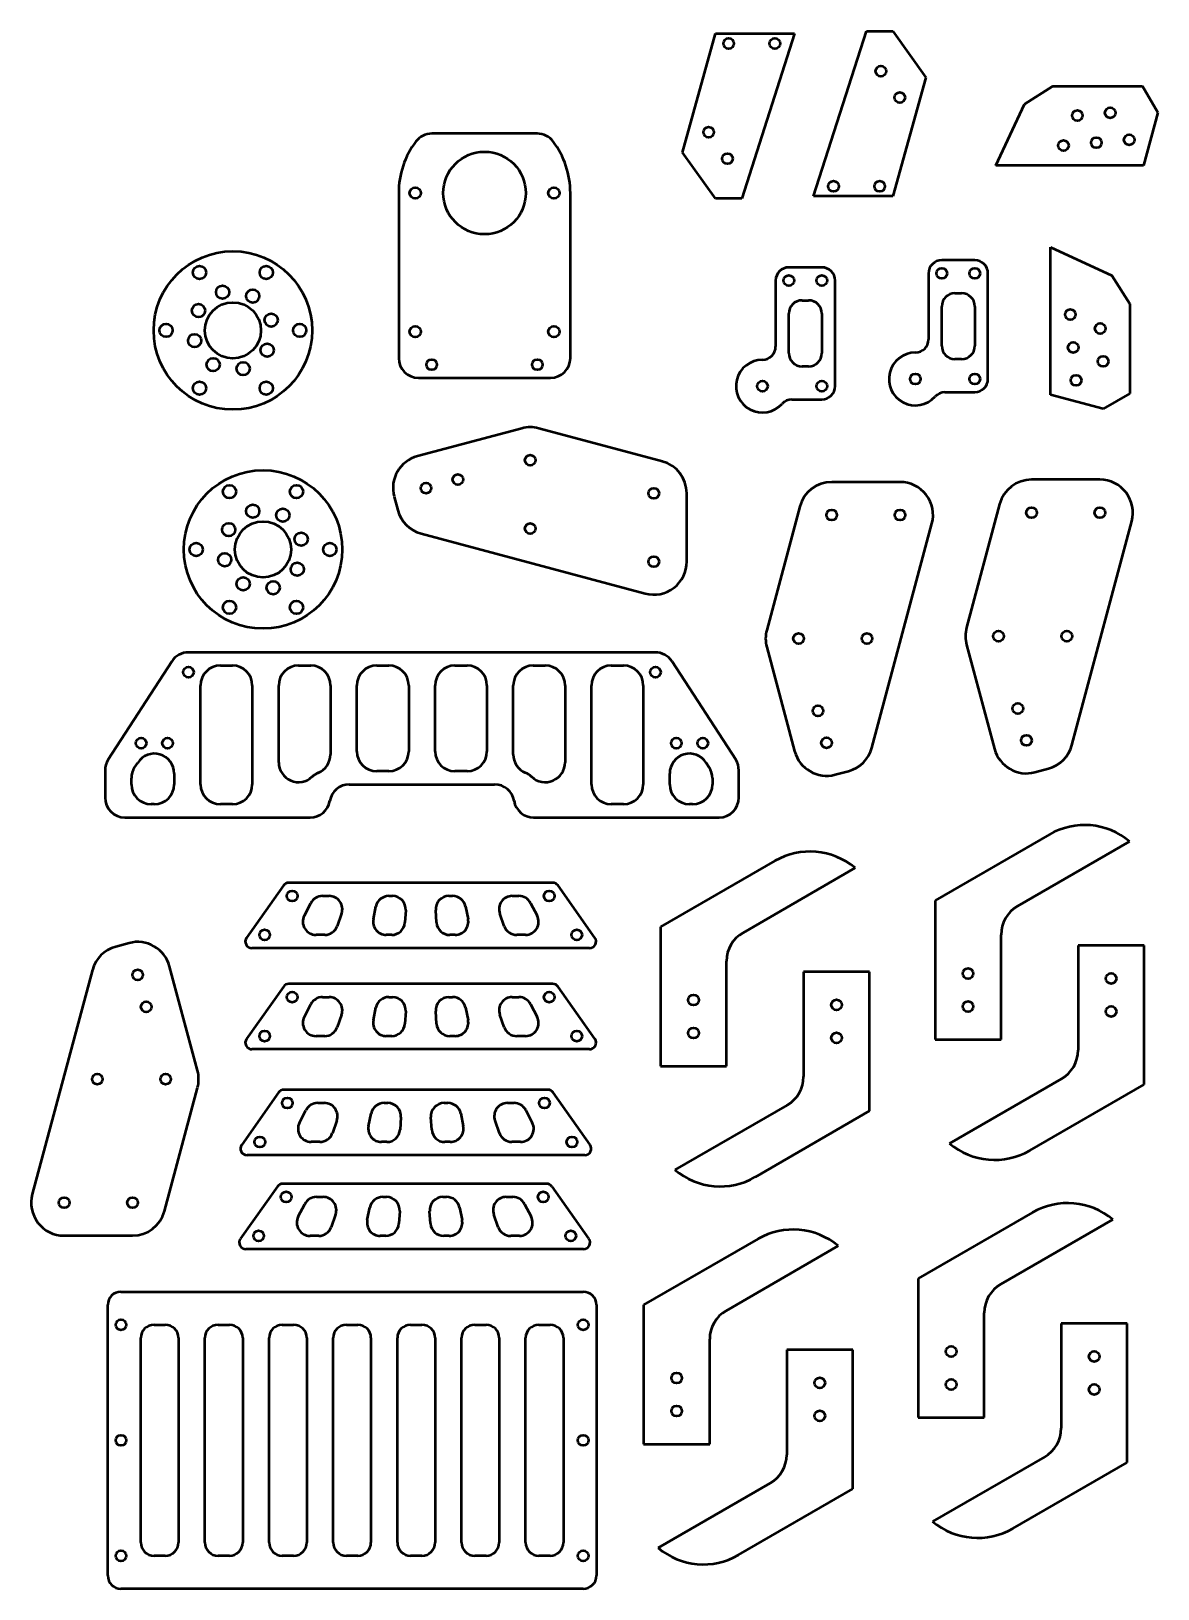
# Model space of a CAD drawing. Header units: millimetres. Extents: x 27 to 197, y 3 to 239.
import ezdxf

# ---------------------------------------------------------------- set-up
doc = ezdxf.new("R2010")
doc.units = ezdxf.units.MM
doc.layers.add('Visible (ISO)', color=7, linetype='Continuous', lineweight=50)

msp = doc.modelspace()

# ---------------------------------------------------------------- linework, layer by layer
at = {"layer": 'Visible (ISO)'}
for p, q in [((125.23, 220.72), (130.23, 238.72)), ((130.23, 238.72), (142.23, 238.72)), ((142.23, 238.72), (134.23, 213.72)), ((145.11, 214.09), (153.11, 239.09)), ((153.11, 239.09), (157.11, 239.09)), ((157.11, 239.09), (162.11, 232.09)), ((162.11, 232.09), (157.11, 214.09)), ((177.04, 228.05), (181.31, 230.76)), ((181.31, 230.76), (194.93, 230.76)), ((194.93, 230.76), (197.24, 226.76)), ((172.71, 218.76), (177.04, 228.05)), ((197.24, 226.76), (195.09, 218.76)), ((103.26, 223.57), (87.26, 223.57)), ((130.23, 213.72), (125.23, 220.72)), ((195.09, 218.76), (172.71, 218.76)), ((82.26, 214.57), (82.26, 189.57)), ((108.26, 189.57), (108.26, 214.57)), ((134.23, 213.72), (130.23, 213.72)), ((157.11, 214.09), (145.11, 214.09)), ((180.98, 206.39), (190.26, 202.06)), ((180.98, 184.01), (180.98, 206.39)), ((146.35, 203.31), (141.35, 203.31)), ((169.51, 204.4), (164.51, 204.4)), ((139.35, 201.31), (139.35, 191.31)), ((148.35, 185.31), (148.35, 201.31)), ((162.51, 202.4), (162.51, 192.4)), ((171.51, 186.4), (171.51, 202.4)), ((190.26, 202.06), (192.98, 197.8)), ((143.35, 198.31), (144.35, 198.31)), ((166.51, 199.4), (167.51, 199.4)), ((141.35, 190.31), (141.35, 196.31)), ((146.35, 196.31), (146.35, 190.31)), ((164.51, 191.4), (164.51, 197.4)), ((169.51, 197.4), (169.51, 191.4)), ((192.98, 197.8), (192.98, 184.18)), ((167.51, 189.4), (166.51, 189.4)), ((85.26, 186.57), (105.26, 186.57)), ((144.35, 188.31), (143.35, 188.31)), ((164.98, 184.4), (169.51, 184.4)), ((192.98, 184.18), (188.98, 181.87)), ((141.82, 183.31), (146.35, 183.31)), ((188.98, 181.87), (180.98, 184.01)), ((100.89, 178.92), (85.11, 174.69)), ((122.19, 173.91), (103.48, 178.92)), ((158.19, 170.79), (147.84, 170.79)), ((188.46, 171.15), (178.11, 171.15)), ((81.57, 168.57), (82.12, 166.53)), ((125.89, 158.73), (125.89, 169.08)), ((143.01, 167.08), (138, 148.37)), ((173.28, 167.45), (168.27, 148.74)), ((85.65, 162.99), (119.6, 153.9)), ((153.93, 130.55), (163.02, 164.49)), ((184.2, 130.91), (193.29, 164.86)), ((121.14, 144.99), (50.41, 144.99)), ((138, 145.78), (142.23, 130)), ((168.27, 146.15), (172.5, 130.37)), ((47.89, 143.62), (38.26, 128.74)), ((55.25, 142.99), (57.09, 142.99)), ((67.09, 142.99), (68.93, 142.99)), ((78.93, 142.99), (80.78, 142.99)), ((90.78, 142.99), (92.62, 142.99)), ((102.62, 142.99), (104.46, 142.99)), ((114.46, 142.99), (116.31, 142.99)), ((133.3, 128.74), (123.66, 143.62)), ((52.25, 124.99), (52.25, 139.99)), ((60.09, 139.99), (60.09, 124.99)), ((64.09, 128.33), (64.09, 139.99)), ((71.93, 139.99), (71.93, 129.53)), ((75.93, 129.99), (75.93, 139.99)), ((83.78, 139.99), (83.78, 129.99)), ((87.78, 129.99), (87.78, 139.99)), ((95.62, 139.99), (95.62, 129.99)), ((99.62, 129.53), (99.62, 139.99)), ((107.46, 139.99), (107.46, 128.33)), ((111.46, 124.99), (111.46, 139.99)), ((119.31, 139.99), (119.31, 124.99)), ((42.26, 127.56), (42.73, 128.28)), ((128.83, 128.28), (129.3, 127.56)), ((37.78, 127.11), (37.78, 122.99)), ((41.78, 124.99), (41.78, 125.93)), ((48.25, 126.65), (48.25, 124.99)), ((80.78, 126.99), (78.93, 126.99)), ((92.62, 126.99), (90.78, 126.99)), ((123.31, 124.99), (123.31, 126.65)), ((129.78, 125.93), (129.78, 124.99)), ((133.78, 122.99), (133.78, 127.11)), ((148.35, 126.47), (150.39, 127.01)), ((178.62, 126.83), (180.66, 127.38)), ((74.78, 124.99), (96.78, 124.99)), ((45.25, 121.99), (44.78, 121.99)), ((57.09, 121.99), (55.25, 121.99)), ((116.31, 121.99), (114.46, 121.99)), ((126.78, 121.99), (126.31, 121.99)), ((40.78, 119.99), (68.86, 119.99)), ((102.69, 119.99), (130.78, 119.99)), ((180.81, 117.41), (163.49, 107.41)), ((175.99, 106.54), (192.97, 116.34)), ((139.23, 113.4), (121.91, 103.4)), ((134.41, 102.53), (151.39, 112.33)), ((64.8, 109.67), (59.21, 101.77)), ((105.58, 110.09), (65.61, 110.09)), ((111.98, 101.77), (106.39, 109.67)), ((67.97, 105.11), (68.95, 107.01)), ((70.73, 108.09), (71.73, 108.09)), ((78.42, 104.6), (78.81, 106.5)), ((80.77, 108.09), (81.33, 108.09)), ((89.86, 108.09), (90.42, 108.09)), ((92.37, 106.5), (92.77, 104.6)), ((99.46, 108.09), (100.46, 108.09)), ((102.24, 107.01), (103.22, 105.11)), ((163.49, 107.41), (163.49, 86.34)), ((73.61, 105.42), (72.94, 103.52)), ((83.33, 105.95), (83.2, 104.06)), ((87.99, 104.06), (87.86, 105.95)), ((98.25, 103.52), (97.58, 105.42)), ((71.05, 102.19), (69.74, 102.19)), ((81.2, 102.19), (80.38, 102.19)), ((90.81, 102.19), (89.99, 102.19)), ((101.45, 102.19), (100.14, 102.19)), ((121.91, 103.4), (121.91, 82.33)), ((173.49, 86.34), (173.49, 102.21)), ((41.44, 100.96), (39.4, 100.41)), ((111.16, 100.19), (60.03, 100.19)), ((185.16, 100.6), (185.16, 84.73)), ((195.16, 100.6), (185.16, 100.6)), ((195.16, 79.54), (195.16, 100.6)), ((35.86, 96.88), (26.76, 62.93)), ((51.79, 81.64), (47.56, 97.42)), ((131.91, 82.33), (131.91, 98.2)), ((105.58, 94.77), (65.61, 94.77)), ((143.58, 96.59), (143.58, 80.72)), ((153.58, 96.59), (143.58, 96.59)), ((153.58, 75.52), (153.58, 96.59)), ((64.8, 94.35), (59.21, 86.45)), ((70.73, 92.77), (71.73, 92.77)), ((80.77, 92.77), (81.33, 92.77)), ((89.86, 92.77), (90.42, 92.77)), ((99.46, 92.77), (100.46, 92.77)), ((111.98, 86.45), (106.39, 94.35)), ((67.97, 89.8), (68.95, 91.7)), ((73.61, 90.1), (72.94, 88.2)), ((78.42, 89.28), (78.81, 91.18)), ((83.33, 90.64), (83.2, 88.74)), ((87.99, 88.74), (87.86, 90.64)), ((92.37, 91.18), (92.77, 89.28)), ((98.25, 88.2), (97.58, 90.1)), ((102.24, 91.7), (103.22, 89.8)), ((71.05, 86.87), (69.74, 86.87)), ((81.2, 86.87), (80.38, 86.87)), ((90.81, 86.87), (89.99, 86.87)), ((101.45, 86.87), (100.14, 86.87)), ((163.49, 86.34), (173.49, 86.34)), ((111.16, 84.87), (60.03, 84.87)), ((121.91, 82.33), (131.91, 82.33)), ((182.66, 80.4), (165.68, 70.6)), ((46.78, 60.34), (51.79, 79.05)), ((64.07, 78.3), (58.48, 70.4)), ((104.85, 78.73), (64.88, 78.73)), ((111.25, 70.4), (105.66, 78.3)), ((177.84, 69.54), (195.16, 79.54)), ((67.24, 73.75), (68.22, 75.65)), ((70, 76.73), (71, 76.73)), ((80.04, 76.73), (80.6, 76.73)), ((89.13, 76.73), (89.69, 76.73)), ((98.73, 76.73), (99.73, 76.73)), ((101.51, 75.65), (102.49, 73.75)), ((141.08, 76.39), (124.1, 66.59)), ((136.26, 65.52), (153.58, 75.52)), ((72.88, 74.06), (72.21, 72.16)), ((77.69, 73.23), (78.08, 75.13)), ((82.6, 74.59), (82.47, 72.69)), ((87.26, 72.69), (87.13, 74.59)), ((91.65, 75.13), (92.04, 73.23)), ((97.52, 72.16), (96.85, 74.06)), ((70.32, 70.83), (69.01, 70.83)), ((80.47, 70.83), (79.65, 70.83)), ((90.08, 70.83), (89.26, 70.83)), ((100.72, 70.83), (99.41, 70.83)), ((110.43, 68.83), (59.3, 68.83)), ((63.88, 64.08), (58.3, 56.18)), ((104.66, 64.5), (64.7, 64.5)), ((111.07, 56.18), (105.48, 64.08)), ((67.05, 59.53), (68.04, 61.42)), ((69.81, 62.5), (70.82, 62.5)), ((79.86, 62.5), (80.42, 62.5)), ((88.95, 62.5), (89.5, 62.5)), ((98.55, 62.5), (99.55, 62.5)), ((101.33, 61.42), (102.31, 59.53)), ((72.7, 59.83), (72.03, 57.93)), ((77.51, 59.01), (77.9, 60.91)), ((82.41, 60.37), (82.28, 58.47)), ((87.08, 58.47), (86.95, 60.37)), ((91.46, 60.91), (91.86, 59.01)), ((97.34, 57.93), (96.66, 59.83)), ((178.26, 60.15), (160.94, 50.15)), ((173.44, 49.28), (190.42, 59.09)), ((31.59, 56.64), (41.95, 56.64)), ((110.25, 54.6), (59.11, 54.6)), ((70.14, 56.6), (68.83, 56.6)), ((80.29, 56.6), (79.46, 56.6)), ((89.9, 56.6), (89.08, 56.6)), ((100.54, 56.6), (99.22, 56.6)), ((136.68, 56.14), (119.36, 46.14)), ((131.86, 45.27), (148.84, 55.07)), ((160.94, 50.15), (160.94, 29.09)), ((40.2, 48.14), (110.2, 48.14)), ((38.2, 5.14), (38.2, 46.14)), ((112.2, 46.14), (112.2, 5.14)), ((119.36, 46.14), (119.36, 25.07)), ((170.94, 29.09), (170.94, 44.95)), ((45.2, 43.14), (46.91, 43.14)), ((54.91, 43.14), (56.63, 43.14)), ((64.63, 43.14), (66.34, 43.14)), ((74.34, 43.14), (76.06, 43.14)), ((84.06, 43.14), (85.77, 43.14)), ((93.77, 43.14), (95.49, 43.14)), ((103.49, 43.14), (105.2, 43.14)), ((182.6, 43.34), (182.6, 27.47)), ((192.6, 43.34), (182.6, 43.34)), ((192.6, 22.28), (192.6, 43.34)), ((43.2, 10.14), (43.2, 41.14)), ((48.91, 41.14), (48.91, 10.14)), ((52.91, 10.14), (52.91, 41.14)), ((58.63, 41.14), (58.63, 10.14)), ((62.63, 10.14), (62.63, 41.14)), ((68.34, 41.14), (68.34, 10.14)), ((72.34, 10.14), (72.34, 41.14)), ((78.06, 41.14), (78.06, 10.14)), ((82.06, 10.14), (82.06, 41.14)), ((87.77, 41.14), (87.77, 10.14)), ((91.77, 10.14), (91.77, 41.14)), ((97.49, 41.14), (97.49, 10.14)), ((101.49, 10.14), (101.49, 41.14)), ((107.2, 41.14), (107.2, 10.14)), ((129.36, 25.07), (129.36, 40.94)), ((141.03, 39.33), (141.03, 23.46)), ((151.03, 39.33), (141.03, 39.33)), ((151.03, 18.27), (151.03, 39.33)), ((160.94, 29.09), (170.94, 29.09)), ((119.36, 25.07), (129.36, 25.07)), ((180.1, 23.14), (163.12, 13.34)), ((175.28, 12.28), (192.6, 22.28)), ((138.53, 19.13), (121.55, 9.33)), ((133.71, 8.27), (151.03, 18.27)), ((46.91, 8.14), (45.2, 8.14)), ((56.63, 8.14), (54.91, 8.14)), ((66.34, 8.14), (64.63, 8.14)), ((76.06, 8.14), (74.34, 8.14)), ((85.77, 8.14), (84.06, 8.14)), ((95.49, 8.14), (93.77, 8.14)), ((105.2, 8.14), (103.49, 8.14)), ((110.2, 3.14), (40.2, 3.14))]:
    msp.add_line(p, q, dxfattribs=at)
for centre, radius in [((132.23, 237.22), 0.8), ((139.23, 237.22), 0.8), ((155.29, 233.03), 0.8), ((158.15, 229.03), 0.8), ((185.05, 226.3), 0.8), ((190.03, 226.73), 0.8), ((129.2, 223.78), 0.8), ((182.94, 221.76), 0.8), ((187.92, 222.2), 0.8), ((192.9, 222.64), 0.8), ((95.26, 214.57), 6.25), ((132.05, 219.78), 0.8), ((84.76, 214.57), 0.85), ((105.76, 214.57), 0.85), ((148.11, 215.59), 0.8), ((155.11, 215.59), 0.8), ((57.15, 193.76), 12), ((52.08, 202.53), 1), ((62.21, 202.53), 1), ((164.51, 202.4), 0.8), ((169.51, 202.4), 0.8), ((55.59, 199.56), 1), ((141.35, 201.31), 0.8), ((146.35, 201.31), 0.8), ((60.15, 198.96), 1), ((51.95, 196.76), 1), ((57.15, 193.76), 4.25), ((62.94, 195.32), 1), ((183.98, 196.16), 0.8), ((47.02, 193.76), 1), ((67.27, 193.76), 1), ((84.76, 193.57), 0.85), ((105.76, 193.57), 0.85), ((188.51, 194.05), 0.8), ((51.35, 192.21), 1), ((62.34, 190.76), 1), ((184.42, 191.18), 0.8), ((54.15, 188.57), 1), ((58.7, 187.97), 1), ((87.26, 188.57), 0.8), ((103.26, 188.57), 0.8), ((188.95, 189.07), 0.8), ((160.51, 186.4), 0.8), ((169.51, 186.4), 0.8), ((184.85, 186.2), 0.8), ((52.08, 185), 1), ((62.21, 185), 1), ((137.35, 185.31), 0.8), ((146.35, 185.31), 0.8), ((102.18, 174.09), 0.8), ((61.71, 160.58), 12), ((56.64, 169.34), 1), ((66.77, 169.34), 1), ((86.4, 169.87), 0.8), ((91.23, 171.16), 0.8), ((120.89, 169.08), 0.8), ((60.15, 166.37), 1), ((64.71, 165.77), 1), ((147.84, 165.79), 0.8), ((158.19, 165.79), 0.8), ((178.11, 166.15), 0.8), ((188.46, 166.15), 0.8), ((56.51, 163.58), 1), ((61.71, 160.58), 4.25), ((67.5, 162.13), 1), ((102.18, 163.74), 0.8), ((51.58, 160.58), 1), ((71.83, 160.58), 1), ((55.91, 159.02), 1), ((66.9, 157.58), 1), ((120.89, 158.73), 0.8), ((58.71, 155.38), 1), ((63.26, 154.78), 1), ((56.64, 151.81), 1), ((66.77, 151.81), 1), ((142.83, 147.08), 0.8), ((153.18, 147.08), 0.8), ((173.1, 147.44), 0.8), ((183.45, 147.44), 0.8), ((50.41, 141.99), 0.8), ((121.14, 141.99), 0.8), ((145.76, 136.13), 0.8), ((176.03, 136.49), 0.8), ((177.33, 131.66), 0.8), ((43.25, 131.24), 0.8), ((47.25, 131.24), 0.8), ((124.31, 131.24), 0.8), ((128.31, 131.24), 0.8), ((147.06, 131.3), 0.8), ((66.13, 108.09), 0.8), ((105.06, 108.09), 0.8), ((61.96, 102.19), 0.8), ((109.23, 102.19), 0.8), ((42.73, 96.13), 0.8), ((168.49, 96.34), 0.8), ((190.16, 95.6), 0.8), ((44.02, 91.3), 0.8), ((66.13, 92.77), 0.8), ((105.06, 92.77), 0.8), ((126.91, 92.33), 0.8), ((148.58, 91.59), 0.8), ((168.49, 91.34), 0.8), ((190.16, 90.6), 0.8), ((61.96, 86.87), 0.8), ((109.23, 86.87), 0.8), ((126.91, 87.33), 0.8), ((148.58, 86.59), 0.8), ((36.61, 80.35), 0.8), ((46.96, 80.35), 0.8), ((65.4, 76.73), 0.8), ((104.33, 76.73), 0.8), ((61.23, 70.83), 0.8), ((108.5, 70.83), 0.8), ((31.59, 61.64), 0.8), ((41.95, 61.64), 0.8), ((65.22, 62.5), 0.8), ((104.15, 62.5), 0.8), ((61.05, 56.6), 0.8), ((108.32, 56.6), 0.8), ((40.2, 43.14), 0.8), ((110.2, 43.14), 0.8), ((165.94, 39.09), 0.8), ((187.6, 38.34), 0.8), ((124.36, 35.07), 0.8), ((146.03, 34.33), 0.8), ((165.94, 34.09), 0.8), ((187.6, 33.34), 0.8), ((124.36, 30.07), 0.8), ((146.03, 29.33), 0.8), ((40.2, 25.64), 0.8), ((110.2, 25.64), 0.8), ((40.2, 8.14), 0.8), ((110.2, 8.14), 0.8)]:
    msp.add_circle(centre, radius, dxfattribs=at)
for centre, radius, start, end in [((95.26, 214.57), 13, 143.1301, 180), ((87.26, 220.57), 3, 90, 143.1301), ((103.26, 220.57), 3, 36.8699, 90), ((95.26, 214.57), 13, 0, 36.8699), ((141.35, 201.31), 2, 90, 180), ((146.35, 201.31), 2, 0, 90), ((164.51, 202.4), 2, 90, 180), ((169.51, 202.4), 2, 0, 90), ((143.35, 196.31), 2, 90, 180), ((144.35, 196.31), 2, 0, 90), ((166.51, 197.4), 2, 90, 180), ((167.51, 197.4), 2, 0, 90), ((137.35, 191.31), 2, 270, 0), ((160.51, 192.4), 2, 270, 0), ((166.51, 191.4), 2, 180, 270), ((167.51, 191.4), 2, 270, 0), ((85.26, 189.57), 3, 180, 270), ((105.26, 189.57), 3, 270, 0), ((137.35, 185.31), 4, 90, 318.1897), ((143.35, 190.31), 2, 180, 270), ((144.35, 190.31), 2, 270, 0), ((160.51, 186.4), 4, 90, 318.1897), ((146.35, 185.31), 2, 270, 0), ((164.98, 182.4), 2, 90, 138.1897), ((169.51, 186.4), 2, 270, 0), ((141.82, 181.31), 2, 90, 138.1897), ((102.18, 174.09), 5, 75, 105), ((86.4, 169.87), 5, 105, 195), ((120.89, 169.08), 5, 0, 75), ((147.84, 165.79), 5, 90, 165), ((158.19, 165.79), 5, 345, 90), ((178.11, 166.15), 5, 90, 165), ((188.46, 166.15), 5, 345, 90), ((86.95, 167.82), 5, 195, 255), ((120.89, 158.73), 5, 255, 0), ((173.1, 147.44), 5, 165, 195), ((142.83, 147.08), 5, 165, 195), ((50.41, 141.99), 3, 90, 147.0948), ((121.14, 141.99), 3, 32.9052, 90), ((55.25, 139.99), 3, 90, 180), ((57.09, 139.99), 3, 0, 90), ((67.09, 139.99), 3, 90, 180), ((68.93, 139.99), 3, 0, 90), ((78.93, 139.99), 3, 90, 180), ((80.78, 139.99), 3, 0, 90), ((90.78, 139.99), 3, 90, 180), ((92.62, 139.99), 3, 0, 90), ((102.62, 139.99), 3, 90, 180), ((104.46, 139.99), 3, 0, 90), ((114.46, 139.99), 3, 90, 180), ((116.31, 139.99), 3, 0, 90), ((78.93, 129.99), 3, 180, 270), ((80.78, 129.99), 3, 270, 0), ((90.78, 129.99), 3, 180, 270), ((92.62, 129.99), 3, 270, 0), ((147.06, 131.3), 5, 195, 285), ((149.1, 131.84), 5, 285, 345), ((177.33, 131.66), 5, 195, 285), ((179.37, 132.21), 5, 285, 345), ((40.78, 127.11), 3, 147.0948, 180), ((44.78, 125.93), 3, 147.0948, 180), ((45.25, 126.65), 3, 0, 147.0948), ((67.09, 128.33), 3, 180, 313.7366), ((68.93, 129.53), 3, 292.59, 0), ((102.62, 129.53), 3, 180, 247.41), ((104.46, 128.33), 3, 226.2634, 0), ((126.31, 126.65), 3, 32.9052, 180), ((126.78, 125.93), 3, 0, 32.9052), ((130.78, 127.11), 3, 0, 32.9052), ((71.24, 123.99), 3, 112.59, 133.7366), ((100.32, 123.99), 3, 46.2634, 67.41), ((40.78, 122.99), 3, 180, 270), ((44.78, 124.99), 3, 180, 270), ((45.25, 124.99), 3, 270, 0), ((55.25, 124.99), 3, 180, 270), ((57.09, 124.99), 3, 270, 0), ((74.78, 121.99), 3, 90, 170.4059), ((96.78, 121.99), 3, 9.5941, 90), ((114.46, 124.99), 3, 180, 270), ((116.31, 124.99), 3, 270, 0), ((126.31, 124.99), 3, 180, 270), ((126.78, 124.99), 3, 270, 0), ((130.78, 122.99), 3, 270, 0), ((68.86, 122.99), 3, 270, 350.4059), ((102.69, 122.99), 3, 189.5941, 270), ((186.13, 108.19), 10.64, 50.016, 120), ((144.55, 104.18), 10.64, 50.016, 120), ((65.61, 109.09), 1, 90, 144.7356), ((105.58, 109.09), 1, 35.2644, 90), ((70.73, 106.09), 2, 90, 152.5721), ((71.73, 106.09), 2, 340.4087, 90), ((80.77, 106.09), 2, 90, 168.2452), ((81.33, 106.09), 2, 356.0817, 90), ((89.86, 106.09), 2, 90, 183.9183), ((90.42, 106.09), 2, 11.7548, 90), ((99.46, 106.09), 2, 90, 199.5913), ((100.46, 106.09), 2, 27.4279, 90), ((178.49, 102.21), 5, 120, 180), ((69.74, 104.19), 2, 152.5721, 270), ((80.38, 104.19), 2, 168.2452, 270), ((81.2, 104.19), 2, 270, 356.0817), ((89.99, 104.19), 2, 183.9183, 270), ((90.81, 104.19), 2, 270, 11.7548), ((101.45, 104.19), 2, 270, 27.4279), ((60.03, 101.19), 1, 144.7356, 270), ((71.05, 104.19), 2, 270, 340.4087), ((100.14, 104.19), 2, 199.5913, 270), ((111.16, 101.19), 1, 270, 35.2644), ((136.91, 98.2), 5, 120, 180), ((40.69, 95.58), 5, 105, 165), ((42.73, 96.13), 5, 15, 105), ((65.61, 93.77), 1, 90, 144.7356), ((105.58, 93.77), 1, 35.2644, 90), ((70.73, 90.77), 2, 90, 152.5721), ((71.73, 90.77), 2, 340.4087, 90), ((80.77, 90.77), 2, 90, 168.2452), ((81.33, 90.77), 2, 356.0817, 90), ((89.86, 90.77), 2, 90, 183.9183), ((90.42, 90.77), 2, 11.7548, 90), ((99.46, 90.77), 2, 90, 199.5913), ((100.46, 90.77), 2, 27.4279, 90), ((69.74, 88.87), 2, 152.5721, 270), ((101.45, 88.87), 2, 270, 27.4279), ((71.05, 88.87), 2, 270, 340.4087), ((80.38, 88.87), 2, 168.2452, 270), ((81.2, 88.87), 2, 270, 356.0817), ((89.99, 88.87), 2, 183.9183, 270), ((90.81, 88.87), 2, 270, 11.7548), ((100.14, 88.87), 2, 199.5913, 270), ((60.03, 85.87), 1, 144.7356, 270), ((111.16, 85.87), 1, 270, 35.2644), ((180.16, 84.73), 5, 300, 0), ((46.96, 80.35), 5, 345, 15), ((138.58, 80.72), 5, 300, 0), ((64.88, 77.73), 1, 90, 144.7356), ((104.85, 77.73), 1, 35.2644, 90), ((70, 74.73), 2, 90, 152.5721), ((71, 74.73), 2, 340.4087, 90), ((80.04, 74.73), 2, 90, 168.2452), ((80.6, 74.73), 2, 356.0817, 90), ((89.13, 74.73), 2, 90, 183.9183), ((89.69, 74.73), 2, 11.7548, 90), ((98.73, 74.73), 2, 90, 199.5913), ((99.73, 74.73), 2, 27.4279, 90), ((69.01, 72.83), 2, 152.5721, 270), ((79.65, 72.83), 2, 168.2452, 270), ((90.08, 72.83), 2, 270, 11.7548), ((100.72, 72.83), 2, 270, 27.4279), ((70.32, 72.83), 2, 270, 340.4087), ((80.47, 72.83), 2, 270, 356.0817), ((89.26, 72.83), 2, 183.9183, 270), ((99.41, 72.83), 2, 199.5913, 270), ((59.3, 69.83), 1, 144.7356, 270), ((110.43, 69.83), 1, 270, 35.2644), ((172.52, 78.75), 10.64, 230.016, 300), ((130.94, 74.74), 10.64, 230.016, 300), ((64.7, 63.5), 1, 90, 144.7356), ((104.66, 63.5), 1, 35.2644, 90), ((31.59, 61.64), 5, 165, 270), ((69.81, 60.5), 2, 90, 152.5721), ((70.82, 60.5), 2, 340.4087, 90), ((79.86, 60.5), 2, 90, 168.2452), ((80.42, 60.5), 2, 356.0817, 90), ((88.95, 60.5), 2, 90, 183.9183), ((89.5, 60.5), 2, 11.7548, 90), ((98.55, 60.5), 2, 90, 199.5913), ((99.55, 60.5), 2, 27.4279, 90), ((183.58, 50.93), 10.64, 50.016, 120), ((41.95, 61.64), 5, 270, 345), ((68.83, 58.6), 2, 152.5721, 270), ((79.46, 58.6), 2, 168.2452, 270), ((89.9, 58.6), 2, 270, 11.7548), ((100.54, 58.6), 2, 270, 27.4279), ((70.14, 58.6), 2, 270, 340.4087), ((80.29, 58.6), 2, 270, 356.0817), ((89.08, 58.6), 2, 183.9183, 270), ((99.22, 58.6), 2, 199.5913, 270), ((142, 46.92), 10.64, 50.016, 120), ((59.11, 55.6), 1, 144.7356, 270), ((110.25, 55.6), 1, 270, 35.2644), ((40.2, 46.14), 2, 90, 180), ((110.2, 46.14), 2, 0, 90), ((175.94, 44.95), 5, 120, 180), ((134.36, 40.94), 5, 120, 180), ((45.2, 41.14), 2, 90, 180), ((46.91, 41.14), 2, 0, 90), ((54.91, 41.14), 2, 90, 180), ((56.63, 41.14), 2, 0, 90), ((64.63, 41.14), 2, 90, 180), ((66.34, 41.14), 2, 0, 90), ((74.34, 41.14), 2, 90, 180), ((76.06, 41.14), 2, 0, 90), ((84.06, 41.14), 2, 90, 180), ((85.77, 41.14), 2, 0, 90), ((93.77, 41.14), 2, 90, 180), ((95.49, 41.14), 2, 0, 90), ((103.49, 41.14), 2, 90, 180), ((105.2, 41.14), 2, 0, 90), ((177.6, 27.47), 5, 300, 0), ((136.03, 23.46), 5, 300, 0), ((169.96, 21.49), 10.64, 230.016, 300), ((45.2, 10.14), 2, 180, 270), ((46.91, 10.14), 2, 270, 0), ((54.91, 10.14), 2, 180, 270), ((56.63, 10.14), 2, 270, 0), ((64.63, 10.14), 2, 180, 270), ((66.34, 10.14), 2, 270, 0), ((74.34, 10.14), 2, 180, 270), ((76.06, 10.14), 2, 270, 0), ((84.06, 10.14), 2, 180, 270), ((85.77, 10.14), 2, 270, 0), ((93.77, 10.14), 2, 180, 270), ((95.49, 10.14), 2, 270, 0), ((103.49, 10.14), 2, 180, 270), ((105.2, 10.14), 2, 270, 0), ((128.39, 17.48), 10.64, 230.016, 300), ((40.2, 5.14), 2, 180, 270), ((110.2, 5.14), 2, 270, 0)]:
    msp.add_arc(centre, radius, start, end, dxfattribs=at)

doc.saveas('drawing.dxf')
